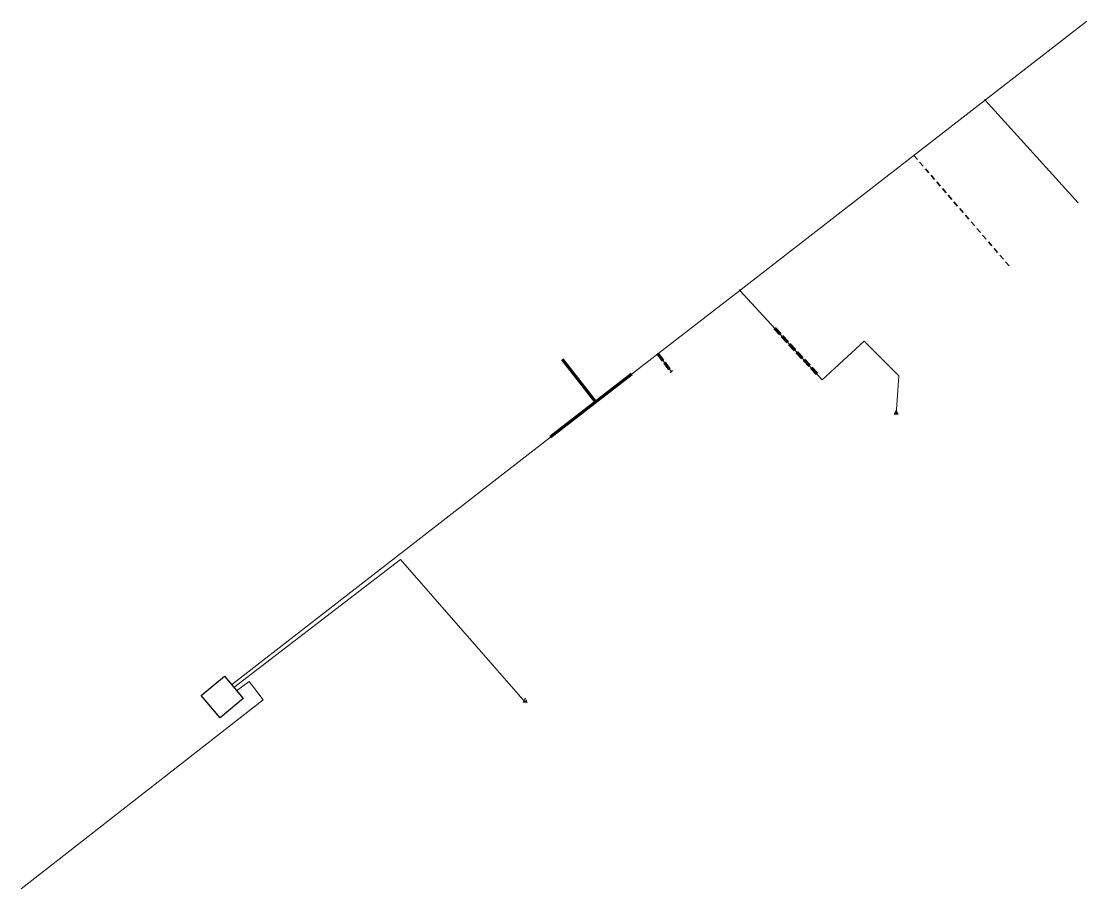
# Model space of a CAD drawing. Header units: metres. Extents: x 161969 to 162364, y 498451 to 498772.
import ezdxf

# ---------------------------------------------------------------- set-up
doc = ezdxf.new("R2010")
doc.units = ezdxf.units.M
doc.linetypes.add('KL-AANLEGTECHNIEK-SO', pattern=[4, 3, -1])
doc.linetypes.add('KL-SO', pattern=[3.25, 2, -1.25])
for name, color, linetype, lineweight in [('B-OI-KL-ET_AANLEGTECHNIEK_GESTUURDE TECHNIEK-G', 7, 'KL-AANLEGTECHNIEK-SO', 100), ('B-OI-KL-ET_LS_AANSLUITNET_400 V_4x10Cu as10-G', 14, 'Continuous', 18), ('B-OI-KL-ET_LS_AANSLUITNET_400 V_OVERIG-G', 14, 'Continuous', 18), ('B-OI-KL-ET_LS_AANSLUITPUNT-S', 7, 'Continuous', 18), ('B-OI-KL-ET_LS_MANTELBUIS_PVC_110-G', 7, 'Continuous', 70), ('B-OI-KL-ET_LS_MOF-S', 14, 'Continuous', 18), ('B-OI-KL-ET_LS_VERWIJZING_MANTELBUIS-G', 7, 'Continuous', 70), ('B-OI-KL-ET_LSOV_DISTRIBUTIE_230 V_4x95Al 4x6Cu as35Cu-G', 14, 'Continuous', 18), ('B-OI-KL-ET_MS_AANSLUITPUNT-S', 7, 'Continuous', 18), ('B-OI-KL-ET_MS_DISTRIBUTIE_10 kV_3x240Alrm as50-G', 12, 'Continuous', 18), ('B-OI-KL-ET_OV_AANSLUITNET_400 V_4x6Cu as6-G', 14, 'Continuous', 18), ('B-OI-KL-ET_OV_AANSLUITPUNT-S', 7, 'Continuous', 18), ('N-OI-KL-ET_LS_AANSLUITNET_400 V_4x10Cu as10-G', 14, 'KL-SO', 35)]:
    doc.layers.add(name, color=color, linetype=linetype, lineweight=lineweight)
doc.layers.add('B-OI-KL-ET_MS_STATION_OVERIG-GV', color=12, linetype='Continuous')

# ---------------------------------------------------------------- blocks, each defined once
blk = doc.blocks.new('B-SKL-ET_AANSLUITPUNT_OV-SO')
at = {"const_width": 0.01, "flags": 128}
for points in [[(-1.64, 0.95), (-0.75, 0.43)], [(0, 1.9), (0, 0.86)], [(1.64, 0.95), (0.75, 0.43)], [(-1.64, -0.95), (-0.75, -0.43)], [(0, -1.9), (0, -0.86)], [(1.64, -0.95), (0.75, -0.43)]]:
    blk.add_lwpolyline(points, dxfattribs=at)
at = {"const_width": 0.01}
blk.add_lwpolyline([(0, 0.86, 1), (0, -0.86, 1)], format="xyb", close=True, dxfattribs=at)
blk = doc.blocks.new('B-SKL-ET_AANSLUITPUNT-SO')
at = {"color": 0, "linetype": 'Continuous'}
blk.add_lwpolyline([(0.75, 0), (0, 1.5), (-0.75, 0)], close=True, dxfattribs=at)
blk.add_arc((0, 0), 0.526, 0, 180, dxfattribs=at)
blk = doc.blocks.new('B-SKL-ET_MOF_AANSLUIT AFTAK-SO')
blk.add_circle((0, 0), 0.188)

msp = doc.modelspace()

# ---------------------------------------------------------------- linework, layer by layer
at = {"layer": 'B-OI-KL-ET_AANLEGTECHNIEK_GESTUURDE TECHNIEK-G', "color": 7}
for p, q in [((162248.1962, 498658.2976), (162263.8036, 498641.303)), ((162204.9865, 498648.7568), (162209.9768, 498642.127))]:
    msp.add_line(p, q, dxfattribs=at)
at = {"layer": 'B-OI-KL-ET_LS_AANSLUITNET_400 V_4x10Cu as10-G', "color": 16, "true_color": 0x800000}
msp.add_polyline3d([(162235.3326, 498672.3046, 0), (162265.7434, 498639.1908, 0), (162281.289, 498653.5138, 0), (162294.2147, 498640.5882, 0), (162293.1666, 498626.4399, 0)], dxfattribs=at)
at = {"layer": 'B-OI-KL-ET_LS_AANSLUITNET_400 V_OVERIG-G', "color": 16, "true_color": 0x800000}
msp.add_line((162326.1337, 498742.764), (162360.525, 498704.6637), dxfattribs=at)
at = {"layer": 'B-OI-KL-ET_LS_MANTELBUIS_PVC_110-G', "color": 7}
msp.add_line((162195.212, 498641.2199), (162165.1266, 498617.8829), dxfattribs=at)
at = {"layer": 'B-OI-KL-ET_LS_VERWIJZING_MANTELBUIS-G', "color": 7}
for p, q in [((162181.9538, 498630.9356), (162169.6955, 498646.7386)), ((162181.9766, 498630.9017), (162172.7808, 498642.7523))]:
    msp.add_line(p, q, dxfattribs=at)
at = {"layer": 'B-OI-KL-ET_LSOV_DISTRIBUTIE_230 V_4x95Al 4x6Cu as35Cu-G', "color": 16, "true_color": 0x800000}
msp.add_polyline3d([(162047.1174, 498526.2545, 0), (162204.9865, 498648.7568, 0), (162235.3326, 498672.3046, 0), (162363.7335, 498771.9404, 0)], dxfattribs=at)
at = {"layer": 'B-OI-KL-ET_MS_DISTRIBUTIE_10 kV_3x240Alrm as50-G', "color": 14, "true_color": 0xa60000}
for points in [[(162047.9813, 498525.2142, 0), (162109.6882, 498572.6823, 0), (162155.7838, 498519.8259, 0)], [(162048.977, 498524.0152, 0), (162053.6271, 498527.4098, 0), (162058.8403, 498520.6875, 0), (161969.2556, 498450.7209, 0)]]:
    msp.add_polyline3d(points, dxfattribs=at)
at = {"layer": 'B-OI-KL-ET_MS_STATION_OVERIG-GV', "color": 14, "true_color": 0xa60000, "flags": 128}
msp.add_lwpolyline([(162051.3975, 498521.1005), (162042.9101, 498514.0158), (162035.8972, 498522.2154), (162044.5284, 498529.3721), (162051.3975, 498521.1005)], dxfattribs=at)
at = {"layer": 'B-OI-KL-ET_OV_AANSLUITNET_400 V_4x6Cu as6-G', "color": 16, "true_color": 0x800000}
msp.add_line((162204.9865, 498648.7568), (162209.9768, 498642.127), dxfattribs=at)
at = {"layer": 'N-OI-KL-ET_LS_AANSLUITNET_400 V_4x10Cu as10-G', "color": 16, "true_color": 0x800000}
msp.add_line((162299.75, 498722.2908), (162334.9861, 498681.3792), dxfattribs=at)

# ---------------------------------------------------------------- block references
at = {"layer": 'B-OI-KL-ET_LS_AANSLUITPUNT-S'}
msp.add_blockref('B-SKL-ET_AANSLUITPUNT-SO', (162293.1666, 498626.4399), dxfattribs=at)
at = {"layer": 'B-OI-KL-ET_LS_MOF-S'}
for p in [(162326.1337, 498742.764), (162235.3326, 498672.3046), (162204.9865, 498648.7568)]:
    msp.add_blockref('B-SKL-ET_MOF_AANSLUIT AFTAK-SO', p, dxfattribs=at)
at = {"layer": 'B-OI-KL-ET_MS_AANSLUITPUNT-S'}
msp.add_blockref('B-SKL-ET_AANSLUITPUNT-SO', (162155.7838, 498519.8259), dxfattribs=at)
at = {"layer": 'B-OI-KL-ET_OV_AANSLUITPUNT-S'}
msp.add_blockref('B-SKL-ET_AANSLUITPUNT_OV-SO', (162209.9768, 498642.127), dxfattribs=at)

doc.saveas('drawing.dxf')
